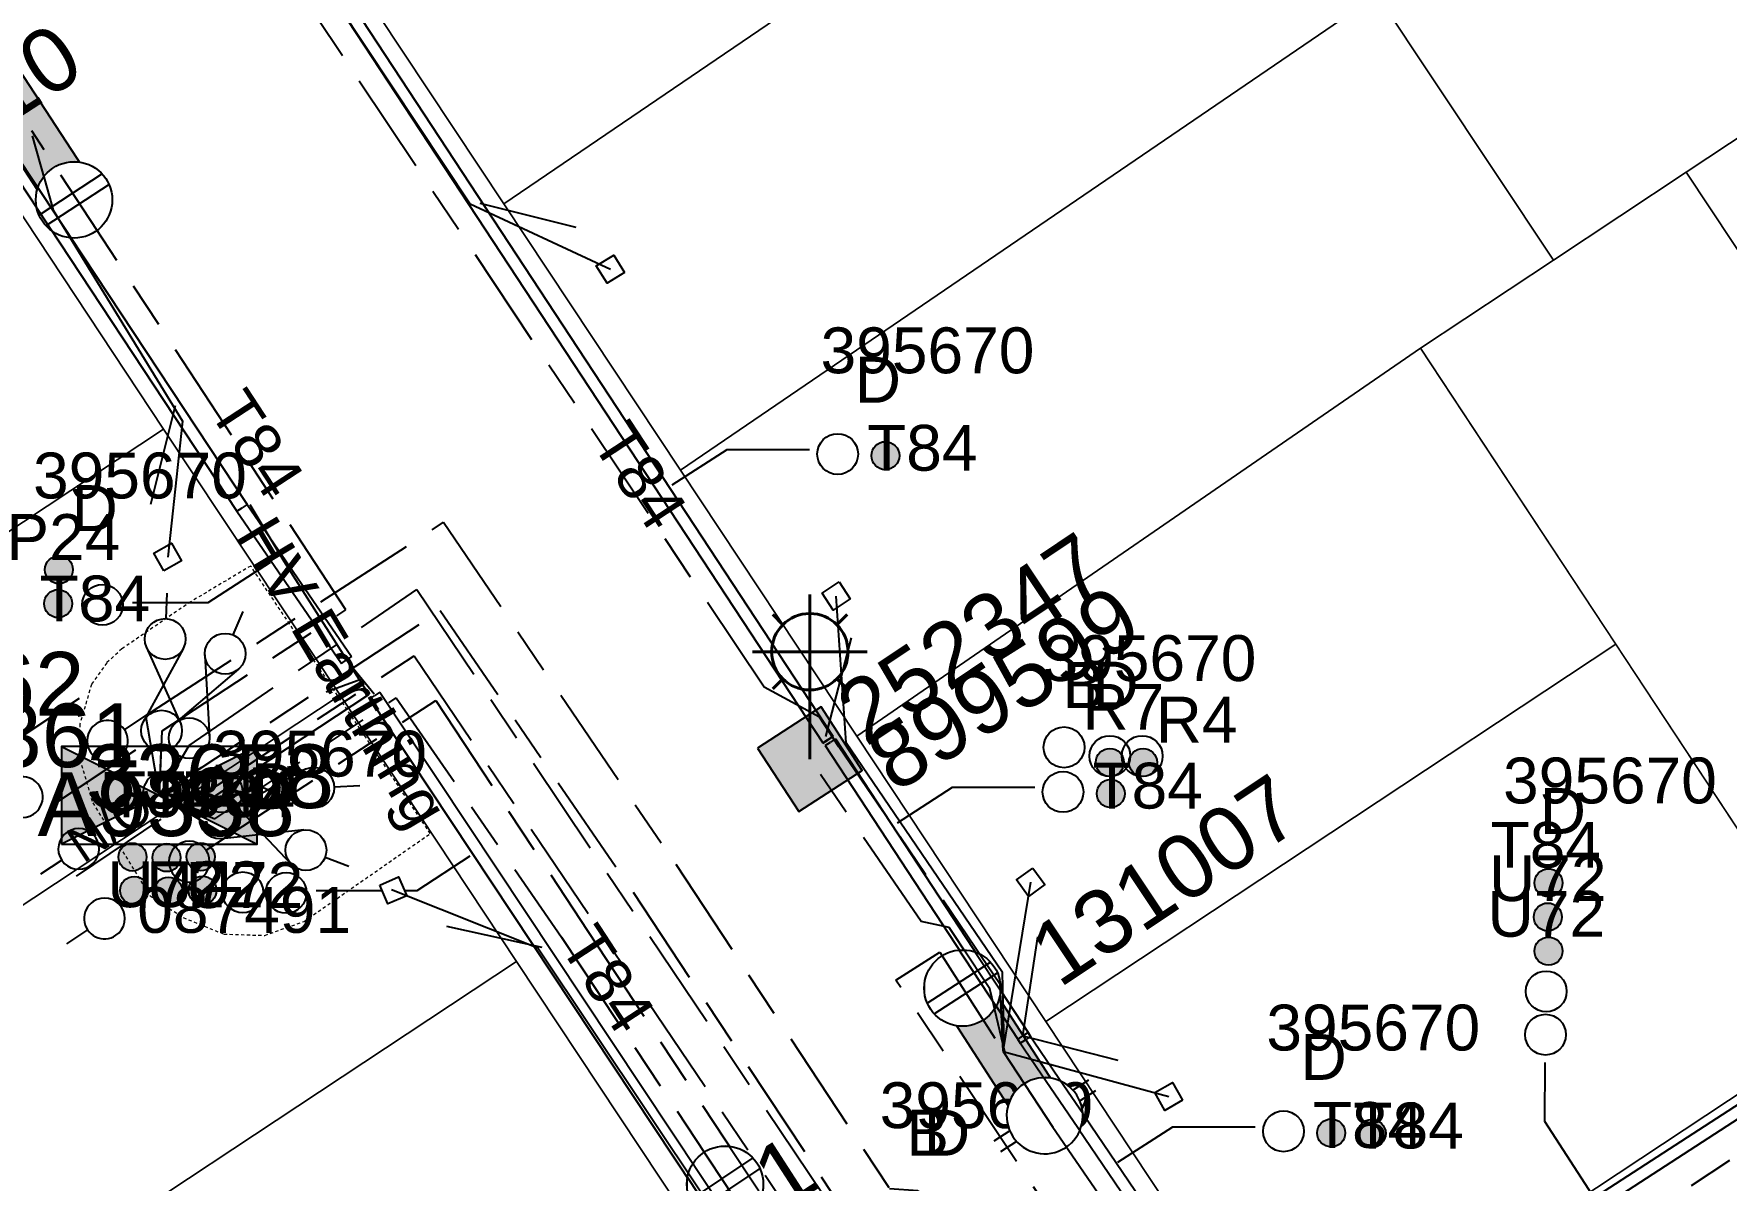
# Model space of a CAD drawing. Header units: metres. Extents: x 302064 to 305578, y 6265466 to 6271990.
# Drawn here: x 302960.8 to 303027.2, y 6270642.3 to 6270687.3 of the extents above; entities that cross this region are included whole.
import ezdxf
from ezdxf.enums import TextEntityAlignment as Align

# ---------------------------------------------------------------- set-up
doc = ezdxf.new("R2010")
doc.units = ezdxf.units.M
for name, pattern in [('Cable Exist UG', [8.2, 4, -1.2, 1.8, -1.2]), ('HIDDEN', [0.375, 0.25, -0.125]), ('HIDDEN2', [0.1875, 0.125, -0.0625])]:
    doc.linetypes.add(name, pattern=pattern)
doc.layers.get('0').update_dxf_attribs({"color": 6})
for name, color, linetype in [('_User Miscellaneous12', 7, 'Continuous'), ('_User_LV_Exist', 7, 'Continuous'), ('Duct_SP_EXT', 7, 'Continuous'), ('Equip_HV_EXT', 7, 'Continuous'), ('Equip_LV_EXT', 7, 'Continuous'), ('Equip_SP_SL_EXT', 7, 'Continuous'), ('Mains_HV_EXT', 1, 'Continuous'), ('Mains_LV_EXT', 5, 'Continuous'), ('Mains_LV_SL_EXT', 4, 'Continuous'), ('Services_SP_EXT', 7, 'Continuous'), ('Sub_SP_EXT', 7, 'Continuous'), ('SupportsUG_SP_LV_EXT', 7, 'Continuous'), ('SupportsUG_SP_LV_SL_EXT', 7, 'Continuous'), ('Trench_SP_EXT', 7, 'Continuous')]:
    doc.layers.add(name, color=color, linetype=linetype)
for name, color, linetype, lineweight in [('Cadastre Land Parcels_SP_EXT', 7, 'Continuous', 5), ('Cadastre Other Property_SP_EXT', 9, 'HIDDEN', 5), ('Cadastre Roads_SP_EXT', 9, 'Continuous', 5)]:
    doc.layers.add(name, color=color, linetype=linetype, lineweight=lineweight)
doc.styles.add('COLUMN_LABEL', font='arial.ttf')
doc.styles.add('iecARIAL', font='arial.ttf', dxfattribs={"height": 2})
doc.styles.add('POLE_LABEL', font='arial.ttf')
doc.styles.get("Standard").update_dxf_attribs({"font": 'arial.ttf'})
doc.styles.add('SWITCH_LABEL', font='arial.ttf', dxfattribs={"height": 2.5})
doc.linetypes.add('Cable E UG', pattern='A,6,-0.5,["E",Standard,S=1.7,R=0,X=0.5,Y=-1],-2.9', length=9.4)

# ---------------------------------------------------------------- blocks, each defined once
blk = doc.blocks.new('SUB_PADMOUNT_EXT')
for points in [[(0, 0), (-3.84, 1.92), (-3.84, -1.92)], [(0, 0), (3.84, 1.92), (3.84, -1.92)]]:
    blk.add_hatch(color=256).paths.add_polyline_path(points)
for p, q in [((3.84, 1.92), (-3.84, -1.92)), ((-3.84, 1.92), (3.84, -1.92))]:
    blk.add_line(p, q)
blk.add_lwpolyline([(-3.84, -1.92), (3.84, -1.92), (3.84, 1.92), (-3.84, 1.92)], close=True)
for tag, height, flags, p in [('ASSET_NUM', 2.5, 8, (2, 2)), ('STREET_CODE', 0.2, 9, (1.5, 0)), ('OPERATING_VOLTAGE', 0.2, 9, (1.5, -0.6)), ('CONSTRUCTED_VOLTAGE', 0.2, 9, (1.5, -0.2)), ('NO_PHASES', 0.2, 9, (1.5, -0.4)), ('ORIENTATION', 0.2, 9, (1.5, -0.8)), ('OWNED_BY', 0.2, 9, (1.5, -1)), ('OPERATED_BY', 0.2, 9, (1.5, -1.2)), ('MAINTAINED_BY', 0.2, 9, (1.5, -1.4)), ('SECONDARY_VOLTAGE', 0.2, 9, (1.5, -1.6)), ('STATE', 0.2, 9, (1.5, -1.8)), ('PARENT', 0.2, 9, (1.5, -2)), ('SUBSTATION_TYPE', 0.2, 9, (1.5, -2.2)), ('USAGE', 0.2, 9, (1.5, -2.4)), ('LEGEND', 0.2, 9, (1.5, -2.6)), ('STREETNAME', 0.2, 9, (1.5, -3)), ('SUBURB', 0.2, 9, (1.5, -3.2)), ('LOCATION', 0.2, 9, (1.5, -2.8)), ('NOTES', 0.2, 9, (1.5, -3.4)), ('Z', 0.2, 1, (1.5, -3.6))]:
    blk.add_attdef(tag, text='', height=height, dxfattribs=dict(flags=flags)).set_placement(p, align=Align.MIDDLE_LEFT)
blk = doc.blocks.new('COLUMN_EXT')
blk.add_hatch(color=256).paths.add_polyline_path([(-1.485, 1.485), (-1.485, -1.485), (1.485, -1.485), (1.485, 1.485)])
blk.add_lwpolyline([(-1.485, -1.485), (1.485, -1.485), (1.485, 1.485), (-1.485, 1.485)], close=True)
for tag, height, style, flags, p in [('ASSET_NUM', 2.5, 'COLUMN_LABEL', 8, (2, 2)), ('STRUCTURE_PLANT_NUMBER', 0.2, 'POLE_LABEL', 9, (1.813, 0.031)), ('STREET_CODE', 0.2, 'COLUMN_LABEL', 9, (1.813, -0.2))]:
    blk.add_attdef(tag, text='', height=height, dxfattribs=dict(style=style, flags=flags)).set_placement(p, align=Align.MIDDLE_LEFT)
at = {"flags": 9}
for tag, p in [('OWNED_BY', (1.813, -0.6)), ('COLUMN_TYPE', (1.813, -0.4)), ('STATE', (1.813, -0.8)), ('USAGE', (1.813, -1)), ('LEGEND', (1.813, -1.2)), ('LOCATION', (1.813, -1.4)), ('STREETNAME', (1.813, -1.6)), ('SUBURB', (1.813, -1.8)), ('NOTES', (1.813, -2))]:
    blk.add_attdef(tag, text='', height=0.2, dxfattribs=at).set_placement(p, align=Align.MIDDLE_LEFT)
at = {"flags": 1}
blk.add_attdef('Z', (1.813, -2.351), '', height=0.2, dxfattribs=at)
blk = doc.blocks.new('PILLAR_EXT')
blk.add_hatch(color=256).paths.add_polyline_path([(-2.475, 0.99), (-2.475, -0.99), (2.475, -0.99), (2.475, 0.99)])
blk.add_lwpolyline([(-2.475, -0.99), (2.475, -0.99), (2.475, 0.99), (-2.475, 0.99)], close=True)
at = {"style": 'iecARIAL', "flags": 8}
blk.add_attdef('ASSET_NUM', (1.5, 3.5), '', height=2.5, dxfattribs=at)
for tag, p, flags in [('OWNED_BY', (0, -0.2), 9), ('STATE', (0, -0.4), 9), ('SUPPORT_TYPE', (0, -0.6), 9), ('USAGE', (0, -0.8), 9), ('LEGEND', (0, -1), 9), ('LOCATION', (0, -1.2), 9), ('NOTES', (0, -1.4), 9), ('STREETNAME', (0, -1.8), 9), ('SUBURB', (0, -2), 1), ('PARENT', (0, -1.6), 9)]:
    blk.add_attdef(tag, p, '', height=0.2, dxfattribs=dict(flags=flags))
blk = doc.blocks.new('DUCT_EXT')
blk.add_circle((0, 0.8), 0.8)
at = {"flags": 1}
blk.add_attdef('Z', (0, 0), '', height=0.2, dxfattribs=at)
at = {"flags": 9}
for tag, p in [('DUCT_CODE', (0, 0)), ('XSECT_TYPE', (0, -0.2)), ('STATE', (0, -0.6)), ('FB_REFERENCE', (0, -0.4)), ('NOTES', (0, -0.8))]:
    blk.add_attdef(tag, text='', height=0.2, dxfattribs=at).set_placement(p, align=Align.MIDDLE_LEFT)
blk = doc.blocks.new('SL_LANTERN_EXT')
at = {"lineweight": 40}
for p, q in [((0, 1.968), (0, 6.468)), ((-1.459, 5.676), (-1.061, 5.278)), ((1.458, 5.676), (1.06, 5.278)), ((-2.25, 4.218), (2.25, 4.218)), ((-1.459, 2.759), (-1.061, 3.157)), ((0, 0), (0, 2.721)), ((1.458, 2.759), (1.06, 3.157))]:
    blk.add_line(p, q, dxfattribs=at)
blk.add_circle((0, 4.218), 1.5, dxfattribs=at)
at = {"style": 'iecARIAL', "flags": 8}
blk.add_attdef('ASSET_NUM', (1.5, 1.5), '', height=2.5, dxfattribs=at)
for tag, p, height, flags in [('CONSTRUCTED_VOLTAGE', (0.981, -0.653), 0.2, 9), ('CONTROL_TYPE', (0.981, -0.853), 0.2, 9), ('LANTERN_PURPOSE', (0.981, -1.053), 0.2, 9), ('LANTERN_TYPE', (0.981, -1.253), 0.2, 9), ('NO_PHASES', (0.981, -1.453), 0.2, 9), ('LNUMBER', (2.181, -3.253), 2.5, 8), ('OPERATING_VOLTAGE', (0.981, -1.653), 0.2, 9), ('ORIENTATION', (0.981, -1.853), 0.2, 9), ('OWNED_BY', (0.981, -2.053), 0.2, 9), ('STATE', (0.981, -2.253), 0.2, 9), ('CEXIST', (0.981, -2.653), 0.2, 9), ('CNEW', (0.981, -2.853), 0.2, 9), ('USAGE', (0.981, -2.453), 0.2, 9), ('CNUMBER', (0.981, -3.053), 0.2, 9), ('CREMOVE', (0.981, -3.253), 0.2, 9), ('CREPLACE', (0.981, -3.453), 0.2, 9), ('LKINGHEIGHT', (0.981, -3.653), 0.2, 9), ('LBRACKET', (0.981, -3.853), 0.2, 9), ('LBRACKETVOCAB', (0.981, -4.053), 0.2, 9), ('LCATEGORY', (0.981, -4.253), 0.2, 9), ('LCHARGE1', (0.981, -4.453), 0.2, 9), ('LCHARGE1PERCENT', (0.981, -4.653), 0.2, 9), ('LCHARGE2', (0.981, -4.853), 0.2, 9), ('LCHARGE2PERCENT', (0.981, -5.053), 0.2, 9), ('LCHARGE3', (0.981, -5.253), 0.2, 9), ('LCHARGE3PERCENT', (0.981, -5.453), 0.2, 9), ('LEXIST', (0.981, -5.653), 0.2, 9), ('LLAMP', (0.981, -5.853), 0.2, 9), ('LLAMPVOCAB', (0.981, -6.053), 0.2, 9), ('LMAST', (0.981, -6.253), 0.2, 9), ('LMASTVOCAB', (0.981, -6.453), 0.2, 9), ('LNEW', (0.981, -6.653), 0.2, 9), ('LANTNUMBER', (0.981, -6.853), 0.2, 9), ('LOUTREACH', (0.981, -7.253), 0.2, 9), ('LOUTREACHVOCAB', (0.981, -7.453), 0.2, 9), ('LRATECODE', (0.981, -7.653), 0.2, 9), ('LREMOVE', (0.981, -7.853), 0.2, 9), ('LREPLACE', (0.981, -8.053), 0.2, 9), ('LTYPE', (0.981, -8.253), 0.2, 9), ('LTYPEVOCAB', (0.981, -8.453), 0.2, 9), ('LEGEND', (0.981, -8.653), 0.2, 9), ('STREETNAME', (0.981, -9.253), 0.2, 9), ('SUBURB', (0.981, -9.453), 0.2, 1), ('LOCATION', (0.981, -8.853), 0.2, 9), ('NOTES', (0.981, -9.053), 0.2, 9)]:
    blk.add_attdef(tag, p, '', height=height, dxfattribs=dict(flags=flags))
blk = doc.blocks.new('CCP_EXT')
at = {"flags": 9}
for tag, p in [('USAGE', (0, -1.2)), ('LEGEND', (0, -1.4)), ('STATE', (0, -1.8)), ('LIFE_SUPPORT', (0, -1.6)), ('NOTES', (0, -2))]:
    blk.add_attdef(tag, text='', height=0.2, dxfattribs=at).set_placement(p, align=Align.MIDDLE_LEFT)
blk.add_wipeout([(0, 0.566), (0.566, 0), (0, -0.566), (-0.566, 0)])
blk.add_lwpolyline([(-0.566, 0), (0, 0.566), (0.566, 0), (0, -0.566), (-0.566, 0)])
at = {"flags": 1}
blk.add_attdef('Z', (0, 0), '', height=0.2, dxfattribs=at)
at = {"flags": 9}
for tag, p in [('CCP_TYPE', (0, 0)), ('OPERATING_VOLTAGE', (0, -0.6)), ('CONSTRUCTED_VOLTAGE', (0, -0.2)), ('NO_PHASES', (0, -0.4)), ('ORIENTATION', (0, -0.8)), ('OWNED_BY', (0, -1))]:
    blk.add_attdef(tag, text='', height=0.2, dxfattribs=at).set_placement(p, align=Align.MIDDLE_LEFT)
blk = doc.blocks.new('LV_UG_DFUSE_CLOSED_EXT')
for points in [[(5.04, 0.726), (2.156, -0.717)], [(5.049, -0.707), (2.156, 0.717)], [(1, 0), (0, 0)], [(6.2, 0.013), (7.2, 0.013)]]:
    blk.add_lwpolyline(points)
for centre in [(1.8, 0), (5.4, 0.011)]:
    blk.add_circle(centre, 0.8)
at = {"flags": 9}
for tag, p in [('ACTUAL_STATUS', (0, 0)), ('OPERATING_VOLTAGE', (0, -0.6)), ('CONSTRUCTED_VOLTAGE', (0, -0.2)), ('NO_PHASES', (0, -0.4)), ('ORIENTATION', (0, -0.8)), ('STATE', (0, -1)), ('SWITCH_TYPE', (0, -1.2)), ('USAGE', (0, -1.4)), ('NOTES', (0, -1.6))]:
    blk.add_attdef(tag, text='', height=0.2, dxfattribs=at).set_placement(p, align=Align.MIDDLE_LEFT)
at = {"flags": 1}
blk.add_attdef('Z', (0, 0), '', height=0.2, dxfattribs=at)
blk = doc.blocks.new('LV_UG_LINKS_CLOSED_EXT')
blk.add_wipeout([(-1.056, 1.057), (-1.18, 0.916), (-1.286, 0.761), (-1.371, 0.594), (-1.435, 0.417), (-1.476, 0.234), (-1.493, 0.047), (-1.487, -0.14), (-1.458, -0.326), (-1.406, -0.506), (-1.331, -0.678), (-1.236, -0.839), (-1.121, -0.988), (-0.988, -1.12), (-0.84, -1.235), (-0.679, -1.331), (-0.506, -1.406), (-0.326, -1.458), (-0.141, -1.487), (0.047, -1.493), (0.233, -1.476), (0.416, -1.435), (0.593, -1.371), (0.76, -1.286), (0.915, -1.181), (1.056, -1.057), (1.18, -0.916), (1.286, -0.761), (1.371, -0.594), (1.435, -0.417), (1.476, -0.234), (1.493, -0.047), (1.487, 0.14), (1.458, 0.326), (1.406, 0.506), (1.331, 0.678), (1.236, 0.839), (1.121, 0.988), (0.988, 1.12), (0.84, 1.235), (0.679, 1.331), (0.506, 1.406), (0.326, 1.458), (0.141, 1.487), (-0.047, 1.493), (-0.233, 1.476), (-0.416, 1.435), (-0.593, 1.371), (-0.76, 1.286), (-0.915, 1.181)])
for p, q in [((-0.25, -1.479), (-0.25, 1.479)), ((0.25, -1.479), (0.25, 1.479))]:
    blk.add_line(p, q)
blk.add_circle((0, 0), 1.5)
at = {"flags": 9}
for tag, p in [('ACTUAL_STATUS', (0, 0)), ('OPERATING_VOLTAGE', (0, -0.6)), ('CONSTRUCTED_VOLTAGE', (0, -0.2)), ('NO_PHASES', (0, -0.4)), ('ORIENTATION', (0, -0.8)), ('STATE', (0, -1)), ('SWITCH_TYPE', (0, -1.2)), ('USAGE', (0, -1.4)), ('NOTES', (0, -1.6))]:
    blk.add_attdef(tag, text='', height=0.2, dxfattribs=at).set_placement(p, align=Align.MIDDLE_LEFT)
at = {"flags": 1}
blk.add_attdef('Z', (0, 0), '', height=0.2, dxfattribs=at)
blk = doc.blocks.new('LV_UG_LINKS_OPEN_EXT')
for p, q in [((-0.249, 1.473), (-0.249, 2.22)), ((0.249, 1.473), (0.249, 2.22)), ((-0.249, -1.473), (-0.249, -2.22)), ((0.249, -1.473), (0.249, -2.22))]:
    blk.add_line(p, q)
at = {"flags": 9}
for tag, p in [('ACTUAL_STATUS', (0, 0)), ('OPERATING_VOLTAGE', (0, -0.6)), ('CONSTRUCTED_VOLTAGE', (0, -0.2)), ('NO_PHASES', (0, -0.4)), ('ORIENTATION', (0, -0.8)), ('STATE', (0, -1)), ('SWITCH_TYPE', (0, -1.2)), ('USAGE', (0, -1.4)), ('NOTES', (0, -1.6))]:
    blk.add_attdef(tag, text='', height=0.2, dxfattribs=at).set_placement(p, align=Align.MIDDLE_LEFT)
at = {"flags": 1}
blk.add_attdef('Z', (0, 0), '', height=0.2, dxfattribs=at)
blk.add_wipeout([(-0.249, 1.473), (-0.432, 1.43), (-0.608, 1.365), (-0.774, 1.278), (-0.928, 1.171), (-1.067, 1.045), (-1.19, 0.903), (-1.294, 0.747), (-1.377, 0.579), (-1.439, 0.402), (-1.478, 0.218), (-1.494, 0.031), (-1.486, -0.156), (-1.455, -0.341), (-1.4, -0.521), (-1.324, -0.692), (-1.227, -0.853), (-1.11, -1), (-0.976, -1.131), (-0.827, -1.244), (-0.664, -1.338), (-0.491, -1.411), (-0.311, -1.461), (-0.125, -1.489), (0.062, -1.493), (0.249, -1.473), (0.432, -1.43), (0.608, -1.365), (0.774, -1.278), (0.928, -1.171), (1.067, -1.045), (1.19, -0.903), (1.294, -0.747), (1.377, -0.579), (1.439, -0.402), (1.478, -0.218), (1.494, -0.031), (1.486, 0.156), (1.455, 0.341), (1.4, 0.521), (1.324, 0.692), (1.227, 0.853), (1.11, 1), (0.976, 1.131), (0.827, 1.244), (0.664, 1.338), (0.491, 1.411), (0.311, 1.461), (0.125, 1.489), (-0.062, 1.493)])
blk.add_lwpolyline([(0, -1.494, 1), (0, 1.494, 1)], format="xyb", close=True)
blk = doc.blocks.new('SWG_HOLEC_SU_NO_EXT')
blk.add_line((1.8, -2), (5.8, -2))
for points in [[(1.8, -0.8, 1), (1.8, 0.8, 1)], [(5.8, -0.8, 1), (5.8, 0.8, 1)]]:
    blk.add_lwpolyline(points, format="xyb", close=True)
for points in [[(1, 0), (0, 0)], [(6.6, 0), (7.6, 0)]]:
    blk.add_lwpolyline(points)
at = {"insert": (5.311, -3.639), "char_height": 1.4, "width": 3.88632, "attachment_point": 1, "rotation": 180}
blk.add_mtext('{\\fArial|b0|i0|c0|p34;N/O}', dxfattribs=at)
at = {"style": 'SWITCH_LABEL', "flags": 8}
blk.add_attdef('ASSET_NUM', text='', height=2.5, rotation=179.95437, dxfattribs=at).set_placement((-2.4, 0), align=Align.MIDDLE_LEFT)
at = {"flags": 1}
blk.add_attdef('Z', (0, 0), '', height=0.2, dxfattribs=at)
at = {"flags": 9}
for tag, p in [('ACTUAL_STATUS', (0, -0.4)), ('CONSTRUCTED_VOLTAGE', (0, -0.6)), ('OPERATING_VOLTAGE', (0, -1)), ('ORIENTATION', (0, -1.2)), ('OWNED_BY', (0, -1.4)), ('NO_PHASES', (0, -0.8)), ('STATE', (0, -1.8)), ('SWITCH_TYPE', (0, -2)), ('PARENT', (0, -1.6)), ('STREETNAME', (0, -2.6)), ('USAGE', (0, -2.2)), ('LOCATION', (0, -2.4)), ('SUBURB', (0, -2.8)), ('NOTES', (0, -3))]:
    blk.add_attdef(tag, text='', height=0.2, dxfattribs=at).set_placement(p, align=Align.MIDDLE_LEFT)
at = {"style": 'SWITCH_LABEL', "flags": 9}
blk.add_attdef('STREET_CODE', text='', height=0.2, dxfattribs=at).set_placement((0, -0.2), align=Align.MIDDLE_LEFT)
blk = doc.blocks.new('SWG_HOLEC_SU_EXT')
blk.add_line((1.8, -2), (5.8, -2))
for points in [[(1.8, -0.8, 1), (1.8, 0.8, 1)], [(5.8, -0.8, 1), (5.8, 0.8, 1)]]:
    blk.add_lwpolyline(points, format="xyb", close=True)
for points in [[(1, 0), (0, 0)], [(6.6, 0), (7.6, 0)]]:
    blk.add_lwpolyline(points)
at = {"style": 'SWITCH_LABEL', "flags": 8}
blk.add_attdef('ASSET_NUM', text='', height=2.5, rotation=179.95437, dxfattribs=at).set_placement((-2.4, 0), align=Align.MIDDLE_LEFT)
at = {"flags": 1}
blk.add_attdef('Z', (0, 0), '', height=0.2, dxfattribs=at)
at = {"flags": 9}
for tag, p in [('ACTUAL_STATUS', (0, -0.4)), ('CONSTRUCTED_VOLTAGE', (0, -0.6)), ('OPERATING_VOLTAGE', (0, -1)), ('ORIENTATION', (0, -1.2)), ('OWNED_BY', (0, -1.4)), ('NO_PHASES', (0, -0.8)), ('STATE', (0, -1.8)), ('SWITCH_TYPE', (0, -2)), ('PARENT', (0, -1.6)), ('STREETNAME', (0, -2.6)), ('USAGE', (0, -2.2)), ('LOCATION', (0, -2.4)), ('SUBURB', (0, -2.8)), ('NOTES', (0, -3))]:
    blk.add_attdef(tag, text='', height=0.2, dxfattribs=at).set_placement(p, align=Align.MIDDLE_LEFT)
at = {"style": 'SWITCH_LABEL', "flags": 9}
blk.add_attdef('STREET_CODE', text='', height=0.2, dxfattribs=at).set_placement((0, -0.2), align=Align.MIDDLE_LEFT)
blk = doc.blocks.new('CABLE_LARGE_EXT')
h = blk.add_hatch(color=256)
edge = h.paths.add_edge_path()
edge.add_arc((0, 0.55), 0.55, 0, 360)
blk.add_circle((0, 0.55), 0.55)
at = {"flags": 1}
blk.add_attdef('Z', (0, 0), '', height=0.2, dxfattribs=at)
at = {"flags": 9}
for tag, p in [('COND_CODE', (0, 0)), ('XSECT_SIZE', (0, -0.6)), ('STATE', (0, -0.4)), ('FB_REFERENCE', (0, -0.2)), ('NOTES', (0, -0.8))]:
    blk.add_attdef(tag, text='', height=0.2, dxfattribs=at).set_placement(p, align=Align.MIDDLE_LEFT)

msp = doc.modelspace()

# ---------------------------------------------------------------- linework, layer by layer
at = {"layer": '_User Miscellaneous12'}
for p, q in [((302968.736, 6270668.561), (302968.936, 6270668.693)), ((302968.737, 6270668.559), (302968.936, 6270668.693)), ((302969.135, 6270668.827), (302968.936, 6270668.693)), ((302969.137, 6270668.825), (302968.936, 6270668.693)), ((302969.137, 6270668.825), (302969.135, 6270668.827)), ((302969.135, 6270668.827), (302973.237, 6270662.858)), ((302968.736, 6270668.561), (302968.737, 6270668.559)), ((302968.737, 6270668.559), (302972.842, 6270662.586)), ((302972.842, 6270662.586), (302973.039, 6270662.722)), ((302973.237, 6270662.858), (302973.039, 6270662.722)), ((302973.948, 6270661.199), (302974.148, 6270661.332)), ((302974.348, 6270661.464), (302974.148, 6270661.332)), ((302991.721, 6270659.464), (302991.922, 6270659.595)), ((302991.721, 6270659.464), (302991.729, 6270659.451)), ((302991.729, 6270659.451), (302991.93, 6270659.583)), ((302991.822, 6270659.364), (302992.023, 6270659.496)), ((302992.122, 6270659.727), (302991.922, 6270659.595)), ((302992.131, 6270659.714), (302991.93, 6270659.583)), ((302992.223, 6270659.627), (302992.023, 6270659.496)), ((302992.122, 6270659.727), (302992.131, 6270659.714)), ((302999.776, 6270648.097), (302999.875, 6270647.946)), ((302999.875, 6270647.946), (302999.674, 6270647.814)), ((303013.953, 6270636.415), (303031.765, 6270647.965)), ((303014.044, 6270635.902), (303032.018, 6270647.557))]:
    msp.add_line(p, q, dxfattribs=at)
at = {"layer": 'Cadastre Land Parcels_SP_EXT', "linetype": 'Continuous'}
for points in [[(303006.569, 6270699.243), (302999.659, 6270709.659), (302972.288, 6270691.069), (302979.21, 6270680.623), (303006.569, 6270699.243)], [(303025.6, 6270681.864), (303047.897, 6270696.64), (303040.987, 6270707.055), (303013.479, 6270688.828), (303020.39, 6270678.412), (303025.6, 6270681.864)], [(303013.479, 6270688.828), (303006.569, 6270699.243), (302979.21, 6270680.623), (302986.134, 6270670.176), (303013.479, 6270688.828)], [(303055.299, 6270685.483), (303047.897, 6270696.64), (303025.6, 6270681.864), (303033.002, 6270670.707), (303055.299, 6270685.483)], [(303015.18, 6270674.96), (303020.39, 6270678.412), (303013.479, 6270688.828), (302986.134, 6270670.176), (302993.058, 6270659.729), (303015.18, 6270674.96)], [(302965.858, 6270671.788), (302958.934, 6270682.234), (302929.71, 6270662.897), (302936.634, 6270652.451), (302965.858, 6270671.788)], [(303042.83, 6270655.719), (303033.002, 6270670.707), (303025.6, 6270681.864), (303020.39, 6270678.412), (303015.18, 6270674.96), (303032.404, 6270648.83), (303042.83, 6270655.719)], [(303022.837, 6270663.344), (303015.18, 6270674.96), (302993.058, 6270659.729), (303000.473, 6270648.539), (303022.837, 6270663.344)], [(302972.781, 6270661.34), (302965.858, 6270671.788), (302936.634, 6270652.451), (302943.557, 6270642.004), (302972.781, 6270661.34)], [(303019.815, 6270640.511), (303021.226, 6270641.445), (303032.404, 6270648.83), (303022.837, 6270663.344), (303000.473, 6270648.539), (303007.28, 6270638.267), (303014.235, 6270636.826), (303019.815, 6270640.511)], [(302955.696, 6270635.008), (302979.704, 6270650.894), (302972.781, 6270661.34), (302943.557, 6270642.004), (302950.48, 6270631.557), (302955.696, 6270635.008)], [(302987.794, 6270638.688), (302979.704, 6270650.894), (302955.696, 6270635.008), (302963.785, 6270622.802), (302987.794, 6270638.688)]]:
    msp.add_lwpolyline(points, close=True, dxfattribs=at)
at = {"layer": 'Cadastre Roads_SP_EXT', "linetype": 'Continuous'}
msp.add_lwpolyline([(303032.542, 6270624.447), (303057.92, 6270641.296), (303070.182, 6270649.437), (303060.972, 6270667.704), (303042.83, 6270655.719), (303032.404, 6270648.83), (303021.226, 6270641.445), (303019.815, 6270640.511), (303014.235, 6270636.826), (303024.651, 6270619.258), (303032.542, 6270624.447)], close=True, dxfattribs=at)
at = {"layer": 'Duct_SP_EXT'}
for p, q in [((302968.736, 6270668.561), (302968.936, 6270668.693)), ((302968.737, 6270668.559), (302968.936, 6270668.693)), ((302969.135, 6270668.827), (302968.936, 6270668.693)), ((302969.137, 6270668.825), (302968.936, 6270668.693)), ((302969.137, 6270668.825), (302969.135, 6270668.827)), ((302969.135, 6270668.827), (302973.237, 6270662.858)), ((302968.736, 6270668.561), (302968.737, 6270668.559)), ((302968.737, 6270668.559), (302972.842, 6270662.586)), ((302972.842, 6270662.586), (302973.039, 6270662.722)), ((302973.237, 6270662.858), (302973.039, 6270662.722)), ((302973.948, 6270661.199), (302974.148, 6270661.332)), ((302974.348, 6270661.464), (302974.148, 6270661.332)), ((302991.721, 6270659.464), (302991.922, 6270659.595)), ((302991.721, 6270659.464), (302991.729, 6270659.451)), ((302991.729, 6270659.451), (302991.93, 6270659.583)), ((302991.822, 6270659.364), (302992.023, 6270659.496)), ((302992.122, 6270659.727), (302991.922, 6270659.595)), ((302992.131, 6270659.714), (302991.93, 6270659.583)), ((302992.223, 6270659.627), (302992.023, 6270659.496)), ((302992.122, 6270659.727), (302992.131, 6270659.714)), ((302999.776, 6270648.097), (302999.875, 6270647.946)), ((302999.875, 6270647.946), (302999.674, 6270647.814)), ((303013.953, 6270636.415), (303031.765, 6270647.965)), ((303014.044, 6270635.902), (303032.018, 6270647.557))]:
    msp.add_line(p, q, dxfattribs=at)
for points in [[(302991.197, 6270670.971), (302987.96, 6270670.971), (302985.8, 6270669.582)], [(302964.643, 6270664.985), (302967.601, 6270664.985), (302970.053, 6270666.565)], [(303000.039, 6270657.711), (302996.802, 6270657.711), (302994.641, 6270656.322)], [(302971.847, 6270653.678), (302975.813, 6270653.678), (302977.89, 6270655.033)], [(303020.05, 6270646.929), (303020.042, 6270644.623), (303021.916, 6270641.727)], [(303008.689, 6270644.391), (303005.451, 6270644.391), (303003.291, 6270643.002)]]:
    msp.add_lwpolyline(points, dxfattribs=at)
at = {"layer": 'Mains_HV_EXT', "linetype": 'Cable E UG'}
for points in [[(302970.583, 6270666.582), (302969.249, 6270668.806)], [(302967.532, 6270657.159), (302973.91, 6270661.368), (302970.583, 6270666.582)]]:
    msp.add_lwpolyline(points, dxfattribs=at)
at = {"layer": 'Trench_SP_EXT', "linetype": 'Cable Exist UG'}
for points in [[(302978.269, 6270680.657), (302982.033, 6270679.708)], [(302966.313, 6270672.701), (302965.255, 6270668.479)], [(302991.838, 6270659.724), (302992.928, 6270663.894)], [(302973.063, 6270662.686), (302974.119, 6270661.388)], [(302972.243, 6270661.474), (302973.598, 6270661.964)], [(302980.709, 6270651.441), (302976.967, 6270652.264)], [(302999.575, 6270647.966), (303000.161, 6270651.858)], [(302999.575, 6270647.966), (303003.302, 6270647.015)]]:
    msp.add_lwpolyline(points, dxfattribs=at)

# ---------------------------------------------------------------- block references
at = {"layer": 'Duct_SP_EXT'}
for name, p, rotation in [('DUCT_EXT', (302992.313, 6270670.004), 0.4553196100120546), ('CABLE_LARGE_EXT', (302961.722, 6270664.385), 0.2114994223594662), ('DUCT_EXT', (302963.464, 6270664.088), 0.2114994223594662), ('DUCT_EXT', (303001.155, 6270656.743), 0.4553196100120546), ('CABLE_LARGE_EXT', (302964.637, 6270654.439), 0.2114994223594662), ('CABLE_LARGE_EXT', (302965.976, 6270654.414), 0.2114994223594662), ('CABLE_LARGE_EXT', (302967.314, 6270654.449), 0.2114994223594662), ('CABLE_LARGE_EXT', (302964.708, 6270653.127), 0.2114994223594662), ('CABLE_LARGE_EXT', (302966.047, 6270653.102), 0.2114994223594662), ('CABLE_LARGE_EXT', (302967.386, 6270653.137), 0.2114994223594662), ('DUCT_EXT', (302968.968, 6270652.801), 0.2114994223594662), ('DUCT_EXT', (302970.668, 6270652.781), 0.2114994223594662), ('CABLE_LARGE_EXT', (303019.65, 6270653.973), 269.9999999999998), ('CABLE_LARGE_EXT', (303019.621, 6270652.634), 269.9999999999998), ('CABLE_LARGE_EXT', (303019.65, 6270651.296), 269.9999999999998), ('DUCT_EXT', (303019.309, 6270649.715), 269.9999999999998), ('DUCT_EXT', (303019.282, 6270648.015), 269.9999999999998), ('DUCT_EXT', (303009.805, 6270643.424), 0.4553196100120546)]:
    msp.add_blockref(name, p, dxfattribs=dict(at, rotation=rotation))
for name, p in [('CABLE_LARGE_EXT', (302994.18, 6270670.19)), ('CABLE_LARGE_EXT', (302961.751, 6270665.714)), ('DUCT_EXT', (303001.189, 6270658.493)), ('DUCT_EXT', (303002.988, 6270658.151)), ('DUCT_EXT', (303004.257, 6270658.151)), ('CABLE_LARGE_EXT', (303002.988, 6270658.151)), ('CABLE_LARGE_EXT', (303004.288, 6270658.151)), ('CABLE_LARGE_EXT', (303003.022, 6270656.93)), ('CABLE_LARGE_EXT', (303011.671, 6270643.61)), ('CABLE_LARGE_EXT', (303013.26, 6270643.588))]:
    msp.add_blockref(name, p, dxfattribs=at)
at = {"layer": 'Equip_HV_EXT'}
ref = msp.add_blockref('SWG_HOLEC_SU_EXT', (302965.155, 6270660.538), dxfattribs=dict(at, rotation=213.4749765589829))
ref.add_attrib('ASSET_NUM', 'A9362', dxfattribs={"layer": '0', "height": 2.5, "style": 'SWITCH_LABEL'}).set_placement((302962.756, 6270661.788), align=Align.MIDDLE_RIGHT)
ref = msp.add_blockref('SWG_HOLEC_SU_EXT', (302967.358, 6270658.515), dxfattribs=dict(at, rotation=213.5824082560301))
ref.add_attrib('ASSET_NUM', 'A9361', dxfattribs={"layer": '0', "height": 2.5, "style": 'SWITCH_LABEL'}).set_placement((302964.959, 6270659.765), align=Align.MIDDLE_RIGHT)
ref = msp.add_blockref('SWG_HOLEC_SU_NO_EXT', (302968.359, 6270655.811), dxfattribs=dict(at, rotation=213.8534113309116))
ref.add_attrib('ASSET_NUM', 'A9358', dxfattribs={"layer": '0', "height": 2.5, "style": 'SWITCH_LABEL'}).set_placement((302965.96, 6270657.061), align=Align.MIDDLE_CENTER)
at = {"layer": 'Equip_LV_EXT'}
for p, rotation in [((302965.704, 6270658.15), 87.58240819226792), ((302966.151, 6270658.002), 66.73966191690315), ((302966.36, 6270657.448), 2.671864660567421), ((302966.379, 6270657.133), 339.5824080701449)]:
    msp.add_blockref('LV_UG_DFUSE_CLOSED_EXT', p, dxfattribs=dict(at, rotation=rotation))
at = {"layer": 'Equip_SP_SL_EXT'}
ref = msp.add_blockref('SL_LANTERN_EXT', (302991.216, 6270658.828), dxfattribs=at)
ref.add_attrib('ASSET_NUM', '252347', dxfattribs={"layer": '0', "height": 2.5, "rotation": 33.76412, "style": 'iecARIAL'}).set_placement((302992.716, 6270660.328), align=Align.MIDDLE_LEFT)
at = {"layer": 'Sub_SP_EXT'}
ref = msp.add_blockref('SUB_PADMOUNT_EXT', (302965.692, 6270657.409), dxfattribs=at)
ref.add_attrib('ASSET_NUM', '33658', dxfattribs={"layer": '0', "height": 2.5}).set_placement((302967.692, 6270658.159), align=Align.MIDDLE_CENTER)
at = {"layer": 'SupportsUG_SP_LV_EXT'}
ref = msp.add_blockref('PILLAR_EXT', (302960.702, 6270683.293), dxfattribs=dict(at, rotation=123.1784462110987))
ref.add_attrib('ASSET_NUM', '131010', dxfattribs={"layer": '0', "height": 2.5, "rotation": 32.97278, "style": 'iecARIAL'}).set_placement((302962.202, 6270686.793), align=Align.MIDDLE_RIGHT)
ref = msp.add_blockref('PILLAR_EXT', (302998.806, 6270647.357), dxfattribs=dict(at, rotation=302.8026633039335))
ref.add_attrib('ASSET_NUM', '131007', dxfattribs={"layer": '0', "height": 2.5, "rotation": 33.70753, "style": 'iecARIAL'}).set_placement((303000.306, 6270650.857), align=Align.MIDDLE_LEFT)
ref = msp.add_blockref('PILLAR_EXT', (302989.553, 6270639.652), dxfattribs=dict(at, rotation=123.682037159246))
ref.add_attrib('ASSET_NUM', '131011', dxfattribs={"layer": '0', "height": 2.5, "rotation": 32.83683, "style": 'iecARIAL'}).set_placement((302991.053, 6270643.152), align=Align.MIDDLE_RIGHT)
at = {"layer": 'SupportsUG_SP_LV_SL_EXT'}
ref = msp.add_blockref('COLUMN_EXT', (302991.216, 6270658.828), dxfattribs=dict(at, rotation=302.9445672390686))
ref.add_attrib('ASSET_NUM', '899599', dxfattribs={"layer": '0', "height": 2.5, "rotation": 32.17324, "style": 'COLUMN_LABEL'}).set_placement((302993.216, 6270659.578), align=Align.TOP_LEFT)

# ---------------------------------------------------------------- texts
at = {"layer": 'Cadastre Other Property_SP_EXT'}
msp.add_text('087491', height=1.8, dxfattribs=at).set_placement((302964.825, 6270652.013))
at = {"layer": 'Duct_SP_EXT'}
for s, p in [('395670', (302991.636, 6270673.975)), ('D', (302992.976, 6270672.821)), ('T84', (302993.461, 6270670.151)), ('395670', (302960.735, 6270669.063)), ('D', (302962.248, 6270667.784)), ('P24', (302959.687, 6270666.648)), ('395670', (303000.346, 6270661.896)), ('B', (303001.126, 6270660.841)), ('D', (303002.298, 6270660.861)), ('R7', (303001.91, 6270659.981)), ('R4', (303004.783, 6270659.481)), ('395670', (302967.802, 6270658.145)), ('D', (302969.315, 6270656.866)), ('T84', (303002.303, 6270656.89)), ('395670', (303018.414, 6270657.093)), ('T84', (302963.634, 6270656.552)), ('T84', (302965.174, 6270656.552)), ('T84', (302966.685, 6270656.552)), ('D', (303019.853, 6270655.895)), ('T84', (303017.925, 6270654.568)), ('U72', (302963.646, 6270653.018)), ('U72', (302965.187, 6270653.018)), ('U72', (302966.727, 6270652.988)), ('U72', (303017.865, 6270653.259)), ('U72', (303017.806, 6270651.861)), ('395670', (303009.128, 6270647.395)), ('D', (303010.468, 6270646.241)), ('395669', (302993.955, 6270644.347)), ('T84', (303010.953, 6270643.571)), ('T84', (303012.542, 6270643.548)), ('B', (302994.998, 6270643.272)), ('D', (302995.689, 6270643.268))]:
    msp.add_text(s, height=1.8, dxfattribs=at).set_placement(p)
at = {"layer": 'Mains_HV_EXT'}
msp.add_text('HV Earthing', height=1.8, rotation=300.82451, dxfattribs=at).set_placement((302968.649, 6270667.609))
at = {"layer": 'Mains_LV_EXT'}
for rotation, p in [(303.17099, (302967.583, 6270672.528)), (303.27491, (302982.606, 6270671.273)), (303.12007, (302981.348, 6270651.524))]:
    msp.add_text('T84', height=1.8, rotation=rotation, dxfattribs=at).set_placement(p)

# ---------------------------------------------------------------- next in the draw order: block references
at = {"layer": 'Services_SP_EXT'}
for p, rotation in [((302983.388, 6270678.065), 166.6397175666563), ((302966.02, 6270666.763), 74.79739259582017), ((302992.249, 6270665.232), 258.5479036080945), ((302974.87, 6270653.68), 338.1915145831573), ((302999.88, 6270653.997), 260.8026634805371), ((303005.297, 6270645.592), 164.8026639418281)]:
    msp.add_blockref('CCP_EXT', p, dxfattribs=dict(at, rotation=rotation))

# ---------------------------------------------------------------- next in the draw order: block references
for p, rotation in [((302983.388, 6270678.065), 166.6397175666563), ((302966.02, 6270666.763), 74.79739259582017), ((302992.249, 6270665.232), 258.5479036080945), ((302974.87, 6270653.68), 338.1915145831573), ((302999.88, 6270653.997), 260.8026634805371), ((303005.297, 6270645.592), 164.8026639418281)]:
    msp.add_blockref('CCP_EXT', p, dxfattribs=dict(at, rotation=rotation))

# ---------------------------------------------------------------- next in the draw order: linework, layer by layer
at = {"layer": '_User Miscellaneous12'}
for p, q in [((302971.321, 6270690.51), (302991.721, 6270659.464)), ((302971.722, 6270690.773), (302992.122, 6270659.727))]:
    msp.add_line(p, q, dxfattribs=at)
at = {"layer": 'Cadastre Other Property_SP_EXT', "linetype": 'HIDDEN2'}
msp.add_lwpolyline([(302969.275, 6270666.411), (302966.925, 6270665.011), (302964.225, 6270663.161), (302963.626, 6270662.611), (302963.026, 6270661.761), (302962.576, 6270660.211), (302962.576, 6270658.812), (302963.076, 6270657.112), (302965.325, 6270653.462), (302966.625, 6270652.613), (302968.225, 6270651.963), (302969.825, 6270651.913), (302971.374, 6270652.463), (302976.324, 6270655.912), (302969.275, 6270666.411)], close=True, dxfattribs=at)
at = {"layer": 'Cadastre Roads_SP_EXT', "linetype": 'Continuous'}
msp.add_lwpolyline([(302951.491, 6270693.465), (302958.934, 6270682.234), (302965.858, 6270671.788), (302972.781, 6270661.34), (302979.704, 6270650.894), (302987.794, 6270638.688), (302993.928, 6270629.432), (303007.28, 6270638.267), (303007.28, 6270638.267), (303000.473, 6270648.539), (302993.058, 6270659.729), (302986.134, 6270670.176), (302979.21, 6270680.623), (302972.288, 6270691.069)], dxfattribs=at)
at = {"layer": 'Duct_SP_EXT'}
for p, q in [((302971.321, 6270690.51), (302991.721, 6270659.464)), ((302971.722, 6270690.773), (302992.122, 6270659.727))]:
    msp.add_line(p, q, dxfattribs=at)
at = {"layer": 'Services_SP_EXT'}
msp.add_lwpolyline([(302970.523, 6270690.134), (302972.752, 6270688.375), (302972.752, 6270688.375), (302977.887, 6270680.628), (302983.388, 6270678.065)], dxfattribs=at)

# ---------------------------------------------------------------- next in the draw order: texts
at = {"layer": 'Duct_SP_EXT'}
msp.add_text('T84', height=1.8, dxfattribs=at).set_placement((302960.995, 6270664.236))

# ---------------------------------------------------------------- next in the draw order: block references
at = {"layer": 'Equip_LV_EXT'}
for name, p, rotation in [('LV_UG_LINKS_CLOSED_EXT', (302962.344, 6270680.782), 123.1784462110987), ('LV_UG_LINKS_CLOSED_EXT', (302997.203, 6270649.846), 302.8407140564976), ('LV_UG_LINKS_OPEN_EXT', (303000.431, 6270644.835), 302.8026633039335), ('LV_UG_LINKS_CLOSED_EXT', (302987.89, 6270642.148), 123.682037159246)]:
    msp.add_blockref(name, p, dxfattribs=dict(at, rotation=rotation))

# ---------------------------------------------------------------- next in the draw order: linework, layer by layer
at = {"layer": '_User Miscellaneous12'}
for p, q in [((302959.31, 6270682.828), (302968.736, 6270668.561)), ((302959.711, 6270683.093), (302969.137, 6270668.825)), ((302974.348, 6270661.464), (302988.961, 6270639.437)), ((302973.948, 6270661.199), (302988.56, 6270639.173)), ((302991.822, 6270659.364), (302999.374, 6270647.834)), ((302992.223, 6270659.627), (302999.776, 6270648.097)), ((302999.773, 6270648.101), (302999.575, 6270647.966)), ((302999.776, 6270648.097), (302999.575, 6270647.966)), ((302999.773, 6270648.101), (303005.821, 6270639.195)), ((302999.374, 6270647.834), (302999.575, 6270647.966)), ((302999.374, 6270647.834), (302999.473, 6270647.683)), ((302999.376, 6270647.831), (302999.575, 6270647.966)), ((302999.376, 6270647.831), (303005.424, 6270638.925)), ((302999.473, 6270647.683), (302999.674, 6270647.814))]:
    msp.add_line(p, q, dxfattribs=at)
at = {"layer": '_User_LV_Exist', "linetype": 'Cable Exist UG'}
for points in [[(302998.806, 6270647.357), (302998.688, 6270649.988), (302998.688, 6270649.988), (302992.349, 6270659.318), (302991.589, 6270660.477), (302989.419, 6270661.654), (302989.419, 6270661.654), (302970.31, 6270690.273)], [(302965.692, 6270657.409), (302965.804, 6270659.944), (302973.014, 6270664.686), (302973.014, 6270664.686), (302960.682, 6270683.497)], [(302965.692, 6270657.409), (302966.859, 6270659.372), (302975.799, 6270665.484), (302975.799, 6270665.484), (302992.463, 6270640.658), (302994.423, 6270640.266), (302994.423, 6270640.266), (302999.226, 6270632.923), (303003.861, 6270636.211), (303003.861, 6270636.211), (302994.586, 6270650.158), (302996.311, 6270651.249), (302998.806, 6270647.357)], [(302965.692, 6270657.409), (302967.557, 6270657.539), (302975.689, 6270662.884), (302975.689, 6270662.884), (302991.014, 6270640.191), (302993.249, 6270638.479), (302993.249, 6270638.479), (302998.733, 6270630.028), (302996.332, 6270618.966), (302991.032, 6270615.403), (302989.61, 6270615.856), (302989.61, 6270615.856), (302977.07, 6270607.495), (302963.573, 6270598.818), (302962.597, 6270596.745), (302962.597, 6270596.745), (302949.019, 6270587.718), (302949.019, 6270587.718), (302946.02, 6270585.761)], [(302965.692, 6270657.409), (302967.874, 6270656.485), (302974.989, 6270661.243), (302974.989, 6270661.243), (302981.473, 6270651.845), (302989.513, 6270639.714)], [(302998.806, 6270647.357), (303000.752, 6270644.384), (303000.752, 6270644.384), (303006.037, 6270636.691), (303009.947, 6270635.706), (303014.64, 6270634.697), (303030.174, 6270644.993), (303033.077, 6270644.51), (303033.077, 6270644.51), (303043.831, 6270651.586), (303043.898, 6270654.022)]]:
    msp.add_lwpolyline(points, dxfattribs=at)
at = {"layer": 'Duct_SP_EXT'}
for p, q in [((302959.31, 6270682.828), (302968.736, 6270668.561)), ((302959.711, 6270683.093), (302969.137, 6270668.825)), ((302974.348, 6270661.464), (302988.961, 6270639.437)), ((302973.948, 6270661.199), (302988.56, 6270639.173)), ((302991.822, 6270659.364), (302999.374, 6270647.834)), ((302992.223, 6270659.627), (302999.776, 6270648.097)), ((302999.773, 6270648.101), (302999.575, 6270647.966)), ((302999.776, 6270648.097), (302999.575, 6270647.966)), ((302999.773, 6270648.101), (303005.821, 6270639.195)), ((302999.374, 6270647.834), (302999.575, 6270647.966)), ((302999.374, 6270647.834), (302999.473, 6270647.683)), ((302999.376, 6270647.831), (302999.575, 6270647.966)), ((302999.376, 6270647.831), (303005.424, 6270638.925)), ((302999.473, 6270647.683), (302999.674, 6270647.814))]:
    msp.add_line(p, q, dxfattribs=at)
at = {"layer": 'Mains_HV_EXT', "linetype": 'Cable Exist UG'}
for points in [[(302965.692, 6270657.409), (302965.155, 6270660.538), (302976.837, 6270668.125), (302976.837, 6270668.125), (302985.952, 6270654.706), (302994.336, 6270641.981), (302995.453, 6270641.894), (303001.319, 6270633.001), (303004.397, 6270635.355), (303004.397, 6270635.355), (303009.226, 6270634.39), (303014.329, 6270633.293), (303033.056, 6270645.665)], [(302965.692, 6270657.409), (302976.711, 6270664.665), (302976.711, 6270664.665), (302984.278, 6270653.612), (302992.475, 6270641.203), (302994.932, 6270641.027), (303001.151, 6270631.726), (303001.151, 6270631.726), (303004.606, 6270634.293), (303009.023, 6270633.411), (303014.53, 6270632.227), (303031.67, 6270643.54)], [(302965.692, 6270657.409), (302968.359, 6270655.811), (302976.535, 6270661.135), (302976.535, 6270661.135), (302982.5, 6270652.081), (302990.365, 6270640.137), (302996.55, 6270629.534), (302994.548, 6270620.206), (302994.548, 6270620.206), (302974.401, 6270606.946), (302948.207, 6270589.63), (302948.207, 6270589.63), (302942.925, 6270586.178), (302933.571, 6270588.136), (302926.815, 6270598.285), (302918.216, 6270611.431), (302918.216, 6270611.431), (302911.595, 6270621.243), (302898.622, 6270614.096), (302898.622, 6270614.096), (302902.302, 6270608.26), (302903.6, 6270608.117)]]:
    msp.add_lwpolyline(points, dxfattribs=at)
at = {"layer": 'Mains_LV_EXT', "linetype": 'Cable Exist UG'}
for points in [[(302998.806, 6270647.357), (302998.688, 6270649.988), (302998.688, 6270649.988), (302992.349, 6270659.318), (302991.589, 6270660.477), (302989.419, 6270661.654), (302989.419, 6270661.654), (302970.31, 6270690.273)], [(302965.692, 6270657.409), (302965.804, 6270659.944), (302973.014, 6270664.686), (302973.014, 6270664.686), (302960.682, 6270683.497)], [(302965.692, 6270657.409), (302966.859, 6270659.372), (302975.799, 6270665.484), (302975.799, 6270665.484), (302992.463, 6270640.658), (302994.423, 6270640.266), (302994.423, 6270640.266), (302999.226, 6270632.923), (303003.861, 6270636.211), (303003.861, 6270636.211), (302994.586, 6270650.158), (302996.311, 6270651.249), (302998.806, 6270647.357)], [(302965.692, 6270657.409), (302967.557, 6270657.539), (302975.689, 6270662.884), (302975.689, 6270662.884), (302991.014, 6270640.191), (302993.249, 6270638.479), (302993.249, 6270638.479), (302998.733, 6270630.028), (302996.332, 6270618.966), (302991.032, 6270615.403), (302989.61, 6270615.856), (302989.61, 6270615.856), (302977.07, 6270607.495), (302963.573, 6270598.818), (302962.597, 6270596.745), (302962.597, 6270596.745), (302949.019, 6270587.718), (302949.019, 6270587.718), (302946.02, 6270585.761)], [(302965.692, 6270657.409), (302967.874, 6270656.485), (302974.989, 6270661.243), (302974.989, 6270661.243), (302981.473, 6270651.845), (302989.513, 6270639.714)], [(302998.806, 6270647.357), (303000.752, 6270644.384), (303000.752, 6270644.384), (303006.037, 6270636.691), (303009.947, 6270635.706), (303014.64, 6270634.697), (303030.174, 6270644.993), (303033.077, 6270644.51), (303033.077, 6270644.51), (303043.831, 6270651.586), (303043.898, 6270654.022)]]:
    msp.add_lwpolyline(points, dxfattribs=at)
at = {"layer": 'Mains_LV_SL_EXT', "linetype": 'Cable Exist UG'}
msp.add_lwpolyline([(302998.868, 6270647.34), (302998.275, 6270649.812), (302996.683, 6270652.225), (302995.589, 6270652.459), (302991.216, 6270658.828)], dxfattribs=at)
at = {"layer": 'Services_SP_EXT'}
for points in [[(302960.697, 6270683.294), (302961.53, 6270680.374), (302961.53, 6270680.374), (302966.598, 6270672.102), (302966.02, 6270666.763)], [(302998.842, 6270647.578), (302998.778, 6270650.459), (302998.778, 6270650.459), (302992.64, 6270659.475), (302992.249, 6270665.232)], [(302998.806, 6270647.357), (302999.88, 6270653.997)], [(302989.59, 6270639.601), (302987.036, 6270641.673), (302987.036, 6270641.673), (302980.536, 6270651.412), (302974.803, 6270653.701)], [(302998.806, 6270647.357), (303005.297, 6270645.592)]]:
    msp.add_lwpolyline(points, dxfattribs=at)

doc.saveas('drawing.dxf')
